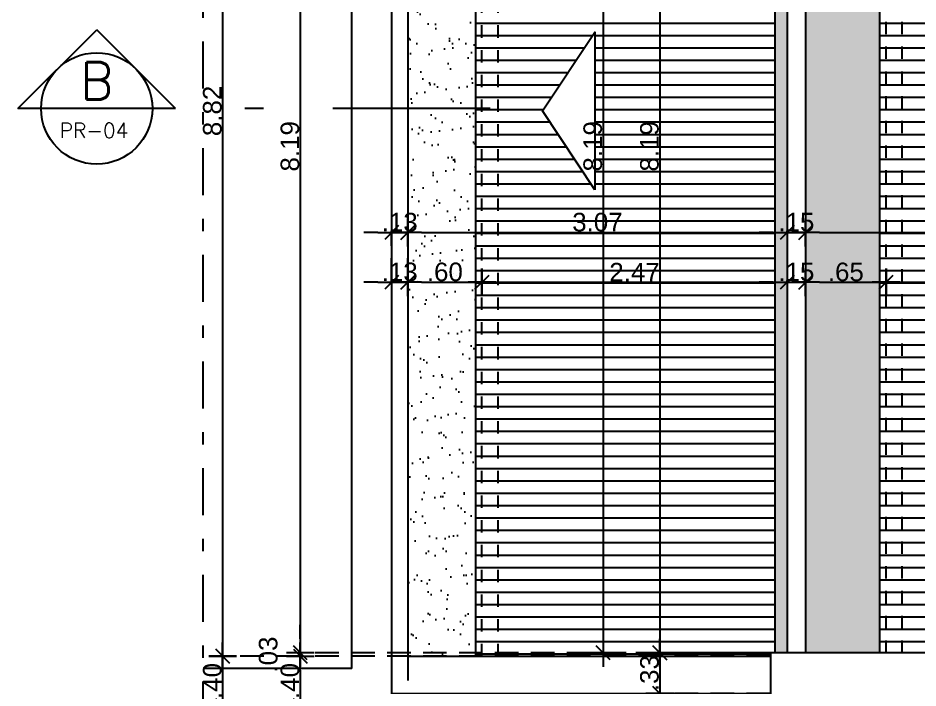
# Model space of a CAD drawing. Header units: millimetres. Extents: x 1999 to 2304, y 1614 to 1800.
# Drawn here: x 2055.09 to 2062.36, y 1625.53 to 1630.94 of the extents above; entities that cross this region are included whole.
import ezdxf
from ezdxf.enums import TextEntityAlignment as Align

# ---------------------------------------------------------------- set-up
doc = ezdxf.new("R2010")
doc.units = ezdxf.units.MM
doc.header["$LTSCALE"] = 0.03
doc.header["$PDMODE"] = 34
doc.linetypes.add('DASHDOT', pattern=[25.4, 12.7, -6.35, 0, -6.35])
doc.linetypes.add('HIDDEN', pattern=[9.525, 6.35, -3.175])
for name, color, linetype in [('COTA', 250, 'Continuous'), ('PL09', 9, 'Continuous'), ('PL250', 250, 'Continuous'), ('PL251', 251, 'Continuous'), ('PL3', 3, 'Continuous'), ('PL4', 4, 'Continuous'), ('PL5', 5, 'Continuous'), ('PL6', 6, 'Continuous'), ('Projeção', 250, 'HIDDEN'), ('Texto', 4, 'Continuous')]:
    doc.layers.add(name, color=color, linetype=linetype)
doc.styles.add('COTA75', font='ROMANS.SHX', dxfattribs={"height": 0.12})
doc.styles.get("Standard").update_dxf_attribs({"font": 'arial.ttf'})
doc.styles.add('TIT75', font='ROMANS.SHX', dxfattribs={"height": 0.2})
doc.dimstyles.new('TICK01', dxfattribs={"dimscale": 0, "dimtxt": 2, "dimasz": 1.5, "dimexe": 0.18, "dimexo": 0.06, "dimgap": 0.09, "dimtad": 1, "dimzin": 4, "dimdsep": 46, "dimtxsty": 'Standard', "dimblk": 'TICK1', "dimcen": 0.09, "dimclrd": 256, "dimclre": 256, "dimclrt": 4, "dimaunit": 1, "dimadec": 0, "dimazin": 0, "dimtfac": 1, "dimtix": 1, "dimtmove": 2, "dimatfit": 3, "dimldrblk": 'TICK1', "dimfxl": 1, "dimtolj": 1, "dimtzin": 12, "dimarcsym": 0})
pattern_1 = [(0, (0, 0), (0, 0.1), [])]

# ---------------------------------------------------------------- blocks, each defined once
blk = doc.blocks.new('TICK1')
for p, q in [((0, 1), (0, -1)), ((-1, 0), (1, 0)), ((0.5, 0.5), (-0.5, -0.5))]:
    blk.add_line(p, q)
blk = doc.blocks.new('*D82')
at = {"layer": 'COTA', "lineweight": -2}
for p, q in [((2057.9966, 1628.8041), (2057.8841, 1628.8041)), ((2058.1091, 1628.8041), (2058.2391, 1628.8041)), ((2058.3516, 1628.8041), (2058.4641, 1628.8041))]:
    blk.add_line(p, q, dxfattribs=at)
at = {"layer": 'COTA', "linetype": 'HIDDEN', "lineweight": -2}
for p, q in [((2058.1091, 1628.8086), (2058.1091, 1628.8176)), ((2058.2391, 1628.8086), (2058.2391, 1628.8176))]:
    blk.add_line(p, q, dxfattribs=at)
at = {"layer": 'DEFPOINTS', "color": 0}
for p in [(2058.1091, 1628.8041), (2058.2391, 1628.8041), (2058.2391, 1628.8041)]:
    blk.add_point(p, dxfattribs=at)
at = {"layer": 'COTA', "lineweight": -2, "xscale": 0.112499999905691, "yscale": 0.112499999905691, "zscale": 0.112499999905691}
blk.add_blockref('TICK1', (2058.1091, 1628.8041), dxfattribs=at)
at = {"layer": 'COTA', "lineweight": -2, "xscale": 0.112499999905691, "yscale": 0.112499999905691, "zscale": 0.112499999905691, "rotation": 180}
blk.add_blockref('TICK1', (2058.2391, 1628.8041), dxfattribs=at)
at = {"layer": 'COTA', "color": 4, "insert": (2058.1741, 1628.8874), "char_height": 0.15, "attachment_point": 5}
blk.add_mtext('\\A1;.13', dxfattribs=at)
blk = doc.blocks.new('*D83')
at = {"layer": 'COTA', "linetype": 'HIDDEN', "lineweight": -2}
for p, q in [((2058.2391, 1628.8086), (2058.2391, 1628.8176)), ((2058.8391, 1628.8086), (2058.8391, 1628.8176))]:
    blk.add_line(p, q, dxfattribs=at)
at = {"layer": 'COTA', "lineweight": -2}
blk.add_line((2058.3516, 1628.8041), (2058.7266, 1628.8041), dxfattribs=at)
at = {"layer": 'DEFPOINTS', "color": 0}
for p in [(2058.2391, 1628.8041), (2058.8391, 1628.8041), (2058.8391, 1628.8041)]:
    blk.add_point(p, dxfattribs=at)
at = {"layer": 'COTA', "lineweight": -2, "xscale": 0.112499999905691, "yscale": 0.112499999905691, "zscale": 0.112499999905691, "rotation": 180}
blk.add_blockref('TICK1', (2058.2391, 1628.8041), dxfattribs=at)
at = {"layer": 'COTA', "lineweight": -2, "xscale": 0.112499999905691, "yscale": 0.112499999905691, "zscale": 0.112499999905691}
blk.add_blockref('TICK1', (2058.8391, 1628.8041), dxfattribs=at)
at = {"layer": 'COTA', "color": 4, "insert": (2058.5391, 1628.8874), "char_height": 0.15, "attachment_point": 5}
blk.add_mtext('\\A1;.60', dxfattribs=at)
blk = doc.blocks.new('*D84')
at = {"layer": 'COTA', "linetype": 'HIDDEN', "lineweight": -2}
for p, q in [((2058.8391, 1628.8086), (2058.8391, 1628.8176)), ((2061.3061, 1628.8086), (2061.3061, 1628.8176))]:
    blk.add_line(p, q, dxfattribs=at)
at = {"layer": 'COTA', "lineweight": -2}
blk.add_line((2058.9516, 1628.8041), (2061.1936, 1628.8041), dxfattribs=at)
at = {"layer": 'DEFPOINTS', "color": 0}
for p in [(2058.8391, 1628.8041), (2061.3061, 1628.8041), (2061.3061, 1628.8041)]:
    blk.add_point(p, dxfattribs=at)
at = {"layer": 'COTA', "lineweight": -2, "xscale": 0.112499999905691, "yscale": 0.112499999905691, "zscale": 0.112499999905691, "rotation": 180}
blk.add_blockref('TICK1', (2058.8391, 1628.8041), dxfattribs=at)
at = {"layer": 'COTA', "lineweight": -2, "xscale": 0.112499999905691, "yscale": 0.112499999905691, "zscale": 0.112499999905691}
blk.add_blockref('TICK1', (2061.3061, 1628.8041), dxfattribs=at)
at = {"layer": 'COTA', "color": 4, "insert": (2060.0726, 1628.8861), "char_height": 0.15, "attachment_point": 5}
blk.add_mtext('\\A1;2.47', dxfattribs=at)
blk = doc.blocks.new('*D85')
at = {"layer": 'COTA', "lineweight": -2}
for p, q in [((2061.1936, 1628.8041), (2061.0811, 1628.8041)), ((2061.3061, 1628.8041), (2061.4561, 1628.8041)), ((2061.5686, 1628.8041), (2061.6811, 1628.8041))]:
    blk.add_line(p, q, dxfattribs=at)
at = {"layer": 'COTA', "linetype": 'HIDDEN', "lineweight": -2}
for p, q in [((2061.3061, 1628.8086), (2061.3061, 1628.8176)), ((2061.4561, 1628.8086), (2061.4561, 1628.8176))]:
    blk.add_line(p, q, dxfattribs=at)
at = {"layer": 'DEFPOINTS', "color": 0}
for p in [(2061.3061, 1628.8041), (2061.4561, 1628.8041), (2061.4561, 1628.8041)]:
    blk.add_point(p, dxfattribs=at)
at = {"layer": 'COTA', "lineweight": -2, "xscale": 0.112499999905691, "yscale": 0.112499999905691, "zscale": 0.112499999905691}
blk.add_blockref('TICK1', (2061.3061, 1628.8041), dxfattribs=at)
at = {"layer": 'COTA', "lineweight": -2, "xscale": 0.112499999905691, "yscale": 0.112499999905691, "zscale": 0.112499999905691, "rotation": 180}
blk.add_blockref('TICK1', (2061.4561, 1628.8041), dxfattribs=at)
at = {"layer": 'COTA', "color": 4, "insert": (2061.3811, 1628.8874), "char_height": 0.15, "attachment_point": 5}
blk.add_mtext('\\A1;.15', dxfattribs=at)
blk = doc.blocks.new('*D86')
at = {"layer": 'COTA', "linetype": 'HIDDEN', "lineweight": -2}
for p, q in [((2061.4561, 1628.8086), (2061.4561, 1628.8176)), ((2062.1061, 1628.8086), (2062.1061, 1628.8176))]:
    blk.add_line(p, q, dxfattribs=at)
at = {"layer": 'COTA', "lineweight": -2}
blk.add_line((2061.5686, 1628.8041), (2061.9936, 1628.8041), dxfattribs=at)
at = {"layer": 'DEFPOINTS', "color": 0}
for p in [(2061.4561, 1628.8041), (2062.1061, 1628.8041), (2062.1061, 1628.8041)]:
    blk.add_point(p, dxfattribs=at)
at = {"layer": 'COTA', "lineweight": -2, "xscale": 0.112499999905691, "yscale": 0.112499999905691, "zscale": 0.112499999905691, "rotation": 180}
blk.add_blockref('TICK1', (2061.4561, 1628.8041), dxfattribs=at)
at = {"layer": 'COTA', "lineweight": -2, "xscale": 0.112499999905691, "yscale": 0.112499999905691, "zscale": 0.112499999905691}
blk.add_blockref('TICK1', (2062.1061, 1628.8041), dxfattribs=at)
at = {"layer": 'COTA', "color": 4, "insert": (2061.7811, 1628.8874), "char_height": 0.15, "attachment_point": 5}
blk.add_mtext('\\A1;.65', dxfattribs=at)
blk = doc.blocks.new('*D87')
at = {"layer": 'COTA', "linetype": 'HIDDEN', "lineweight": -2}
for p, q in [((2062.1061, 1628.8086), (2062.1061, 1628.8176)), ((2064.8321, 1628.8086), (2064.8321, 1628.8176))]:
    blk.add_line(p, q, dxfattribs=at)
at = {"layer": 'COTA', "lineweight": -2}
blk.add_line((2062.2186, 1628.8041), (2064.7196, 1628.8041), dxfattribs=at)
at = {"layer": 'DEFPOINTS', "color": 0}
for p in [(2062.1061, 1628.8041), (2064.8321, 1628.8041), (2064.8321, 1628.8041)]:
    blk.add_point(p, dxfattribs=at)
at = {"layer": 'COTA', "lineweight": -2, "xscale": 0.112499999905691, "yscale": 0.112499999905691, "zscale": 0.112499999905691, "rotation": 180}
blk.add_blockref('TICK1', (2062.1061, 1628.8041), dxfattribs=at)
at = {"layer": 'COTA', "lineweight": -2, "xscale": 0.112499999905691, "yscale": 0.112499999905691, "zscale": 0.112499999905691}
blk.add_blockref('TICK1', (2064.8321, 1628.8041), dxfattribs=at)
at = {"layer": 'COTA', "color": 4, "insert": (2063.4691, 1628.8874), "char_height": 0.15, "attachment_point": 5}
blk.add_mtext('\\A1;2.73', dxfattribs=at)
blk = doc.blocks.new('*D98')
at = {"layer": 'COTA', "lineweight": -2}
for p, q in [((2057.9966, 1629.2065), (2057.8841, 1629.2065)), ((2058.1091, 1629.2065), (2058.2391, 1629.2065)), ((2058.3516, 1629.2065), (2058.4641, 1629.2065))]:
    blk.add_line(p, q, dxfattribs=at)
at = {"layer": 'COTA', "linetype": 'HIDDEN', "lineweight": -2}
for p, q in [((2058.1091, 1628.8086), (2058.1091, 1629.22)), ((2058.2391, 1628.8086), (2058.2391, 1629.22))]:
    blk.add_line(p, q, dxfattribs=at)
at = {"layer": 'DEFPOINTS', "color": 0}
for p in [(2058.2391, 1629.2065), (2058.1091, 1628.8041), (2058.2391, 1628.8041)]:
    blk.add_point(p, dxfattribs=at)
at = {"layer": 'COTA', "lineweight": -2, "xscale": 0.112499999905691, "yscale": 0.112499999905691, "zscale": 0.112499999905691}
blk.add_blockref('TICK1', (2058.1091, 1629.2065), dxfattribs=at)
at = {"layer": 'COTA', "lineweight": -2, "xscale": 0.112499999905691, "yscale": 0.112499999905691, "zscale": 0.112499999905691, "rotation": 180}
blk.add_blockref('TICK1', (2058.2391, 1629.2065), dxfattribs=at)
at = {"layer": 'COTA', "color": 4, "insert": (2058.1741, 1629.2898), "char_height": 0.15, "attachment_point": 5}
blk.add_mtext('\\A1;.13', dxfattribs=at)
blk = doc.blocks.new('*D99')
at = {"layer": 'COTA', "linetype": 'HIDDEN', "lineweight": -2}
for p, q in [((2058.2391, 1628.8086), (2058.2391, 1629.22)), ((2061.3061, 1629.211), (2061.3061, 1629.22))]:
    blk.add_line(p, q, dxfattribs=at)
at = {"layer": 'COTA', "lineweight": -2}
blk.add_line((2058.3516, 1629.2065), (2061.1936, 1629.2065), dxfattribs=at)
at = {"layer": 'DEFPOINTS', "color": 0}
for p in [(2061.3061, 1629.2065), (2061.3061, 1629.2065), (2058.2391, 1628.8041)]:
    blk.add_point(p, dxfattribs=at)
at = {"layer": 'COTA', "lineweight": -2, "xscale": 0.112499999905691, "yscale": 0.112499999905691, "zscale": 0.112499999905691, "rotation": 180}
blk.add_blockref('TICK1', (2058.2391, 1629.2065), dxfattribs=at)
at = {"layer": 'COTA', "lineweight": -2, "xscale": 0.112499999905691, "yscale": 0.112499999905691, "zscale": 0.112499999905691}
blk.add_blockref('TICK1', (2061.3061, 1629.2065), dxfattribs=at)
at = {"layer": 'COTA', "color": 4, "insert": (2059.7726, 1629.2898), "char_height": 0.15, "attachment_point": 5}
blk.add_mtext('\\A1;3.07', dxfattribs=at)
blk = doc.blocks.new('*D100')
at = {"layer": 'COTA', "lineweight": -2}
for p, q in [((2061.1936, 1629.2065), (2061.0811, 1629.2065)), ((2061.3061, 1629.2065), (2061.4561, 1629.2065)), ((2061.5686, 1629.2065), (2061.6811, 1629.2065))]:
    blk.add_line(p, q, dxfattribs=at)
at = {"layer": 'COTA', "linetype": 'HIDDEN', "lineweight": -2}
for p, q in [((2061.3061, 1629.211), (2061.3061, 1629.22)), ((2061.4561, 1629.211), (2061.4561, 1629.22))]:
    blk.add_line(p, q, dxfattribs=at)
at = {"layer": 'DEFPOINTS', "color": 0}
for p in [(2061.3061, 1629.2065), (2061.4561, 1629.2065), (2061.4561, 1629.2065)]:
    blk.add_point(p, dxfattribs=at)
at = {"layer": 'COTA', "lineweight": -2, "xscale": 0.112499999905691, "yscale": 0.112499999905691, "zscale": 0.112499999905691}
blk.add_blockref('TICK1', (2061.3061, 1629.2065), dxfattribs=at)
at = {"layer": 'COTA', "lineweight": -2, "xscale": 0.112499999905691, "yscale": 0.112499999905691, "zscale": 0.112499999905691, "rotation": 180}
blk.add_blockref('TICK1', (2061.4561, 1629.2065), dxfattribs=at)
at = {"layer": 'COTA', "color": 4, "insert": (2061.3811, 1629.2898), "char_height": 0.15, "attachment_point": 5}
blk.add_mtext('\\A1;.15', dxfattribs=at)
blk = doc.blocks.new('*D101')
at = {"layer": 'COTA', "linetype": 'HIDDEN', "lineweight": -2}
for p, q in [((2061.4561, 1629.211), (2061.4561, 1629.22)), ((2068.3101, 1629.211), (2068.3101, 1629.22))]:
    blk.add_line(p, q, dxfattribs=at)
at = {"layer": 'COTA', "lineweight": -2}
blk.add_line((2061.5686, 1629.2065), (2068.1976, 1629.2065), dxfattribs=at)
at = {"layer": 'DEFPOINTS', "color": 0}
for p in [(2061.4561, 1629.2065), (2068.3101, 1629.2065), (2068.3101, 1629.2065)]:
    blk.add_point(p, dxfattribs=at)
at = {"layer": 'COTA', "lineweight": -2, "xscale": 0.112499999905691, "yscale": 0.112499999905691, "zscale": 0.112499999905691, "rotation": 180}
blk.add_blockref('TICK1', (2061.4561, 1629.2065), dxfattribs=at)
at = {"layer": 'COTA', "lineweight": -2, "xscale": 0.112499999905691, "yscale": 0.112499999905691, "zscale": 0.112499999905691}
blk.add_blockref('TICK1', (2068.3101, 1629.2065), dxfattribs=at)
at = {"layer": 'COTA', "color": 4, "insert": (2064.8831, 1629.2898), "char_height": 0.15, "attachment_point": 5}
blk.add_mtext('\\A1;6.85', dxfattribs=at)
blk = doc.blocks.new('*D103')
at = {"layer": 'COTA', "linetype": 'HIDDEN', "lineweight": -2}
for p, q in [((2058.2391, 1625.7769), (2058.2391, 1625.0466)), ((2058.1091, 1625.4769), (2058.1091, 1625.0466))]:
    blk.add_line(p, q, dxfattribs=at)
at = {"layer": 'COTA', "lineweight": -2}
for p, q in [((2057.9966, 1625.0601), (2057.8841, 1625.0601)), ((2058.1091, 1625.0601), (2058.2391, 1625.0601)), ((2058.3516, 1625.0601), (2058.4641, 1625.0601))]:
    blk.add_line(p, q, dxfattribs=at)
at = {"layer": 'DEFPOINTS', "color": 0}
for p in [(2058.2391, 1625.7814), (2058.1091, 1625.4814), (2058.2391, 1625.0601)]:
    blk.add_point(p, dxfattribs=at)
at = {"layer": 'COTA', "lineweight": -2, "xscale": 0.112499999905691, "yscale": 0.112499999905691, "zscale": 0.112499999905691}
blk.add_blockref('TICK1', (2058.1091, 1625.0601), dxfattribs=at)
at = {"layer": 'COTA', "lineweight": -2, "xscale": 0.112499999905691, "yscale": 0.112499999905691, "zscale": 0.112499999905691, "rotation": 180}
blk.add_blockref('TICK1', (2058.2391, 1625.0601), dxfattribs=at)
at = {"layer": 'COTA', "color": 4, "insert": (2058.1741, 1625.1435), "char_height": 0.15, "attachment_point": 5}
blk.add_mtext('\\A1;.13', dxfattribs=at)
blk = doc.blocks.new('*D104')
at = {"layer": 'COTA', "linetype": 'HIDDEN', "lineweight": -2}
for p, q in [((2058.2391, 1625.7769), (2058.2391, 1625.0466)), ((2061.1726, 1625.3769), (2061.1726, 1625.0466))]:
    blk.add_line(p, q, dxfattribs=at)
at = {"layer": 'COTA', "lineweight": -2}
blk.add_line((2058.3516, 1625.0601), (2061.0601, 1625.0601), dxfattribs=at)
at = {"layer": 'DEFPOINTS', "color": 0}
for p in [(2058.2391, 1625.7814), (2061.1726, 1625.3814), (2061.1726, 1625.0601)]:
    blk.add_point(p, dxfattribs=at)
at = {"layer": 'COTA', "lineweight": -2, "xscale": 0.112499999905691, "yscale": 0.112499999905691, "zscale": 0.112499999905691, "rotation": 180}
blk.add_blockref('TICK1', (2058.2391, 1625.0601), dxfattribs=at)
at = {"layer": 'COTA', "lineweight": -2, "xscale": 0.112499999905691, "yscale": 0.112499999905691, "zscale": 0.112499999905691}
blk.add_blockref('TICK1', (2061.1726, 1625.0601), dxfattribs=at)
at = {"layer": 'COTA', "color": 4, "insert": (2059.7058, 1625.1435), "char_height": 0.15, "attachment_point": 5}
blk.add_mtext('\\A1;2.93', dxfattribs=at)
blk = doc.blocks.new('*D152')
at = {"layer": 'COTA', "linetype": 'HIDDEN', "lineweight": -2}
for p, q in [((2060.7016, 1633.9974), (2057.357, 1633.9974)), ((2061.1681, 1625.8094), (2057.357, 1625.8094))]:
    blk.add_line(p, q, dxfattribs=at)
at = {"layer": 'COTA', "lineweight": -2}
blk.add_line((2057.3705, 1633.8849), (2057.3705, 1625.9219), dxfattribs=at)
at = {"layer": 'DEFPOINTS', "color": 0}
for p in [(2060.7061, 1633.9974), (2057.3705, 1625.8094), (2061.1726, 1625.8094)]:
    blk.add_point(p, dxfattribs=at)
at = {"layer": 'COTA', "lineweight": -2, "xscale": 0.112499999905691, "yscale": 0.112499999905691, "zscale": 0.112499999905691}
for p, rotation in [((2057.3705, 1633.9974), 90), ((2057.3705, 1625.8094), 270)]:
    blk.add_blockref('TICK1', p, dxfattribs=dict(at, rotation=rotation))
at = {"layer": 'COTA', "color": 4, "insert": (2057.2872, 1629.9034), "char_height": 0.15, "attachment_point": 5, "rotation": 90}
blk.add_mtext('\\A1;8.19', dxfattribs=at)
blk = doc.blocks.new('*D153')
at = {"layer": 'COTA', "lineweight": -2}
for p, q in [((2057.3705, 1625.9219), (2057.3705, 1626.0344)), ((2057.3705, 1625.8094), (2057.3705, 1625.7814)), ((2057.3705, 1625.6689), (2057.3705, 1625.5564))]:
    blk.add_line(p, q, dxfattribs=at)
at = {"layer": 'COTA', "linetype": 'HIDDEN', "lineweight": -2}
for p, q in [((2061.1681, 1625.8094), (2057.357, 1625.8094)), ((2061.1681, 1625.7814), (2057.357, 1625.7814))]:
    blk.add_line(p, q, dxfattribs=at)
at = {"layer": 'DEFPOINTS', "color": 0}
for p in [(2057.3705, 1625.7814), (2061.1726, 1625.8094), (2061.1726, 1625.7814)]:
    blk.add_point(p, dxfattribs=at)
at = {"layer": 'COTA', "lineweight": -2, "xscale": 0.112499999905691, "yscale": 0.112499999905691, "zscale": 0.112499999905691}
for p, rotation in [((2057.3705, 1625.8094), 270), ((2057.3705, 1625.7814), 90)]:
    blk.add_blockref('TICK1', p, dxfattribs=dict(at, rotation=rotation))
at = {"layer": 'COTA', "color": 4, "insert": (2057.1113, 1625.7954), "char_height": 0.15, "attachment_point": 5, "rotation": 90}
blk.add_mtext('\\A1;.03', dxfattribs=at)
blk = doc.blocks.new('*D154')
at = {"layer": 'COTA', "linetype": 'HIDDEN', "lineweight": -2}
for p, q in [((2061.1681, 1625.7814), (2057.357, 1625.7814)), ((2057.366, 1625.3814), (2057.357, 1625.3814))]:
    blk.add_line(p, q, dxfattribs=at)
at = {"layer": 'COTA', "lineweight": -2}
blk.add_line((2057.3705, 1625.6689), (2057.3705, 1625.4939), dxfattribs=at)
at = {"layer": 'DEFPOINTS', "color": 0}
for p in [(2061.1726, 1625.7814), (2057.3705, 1625.3814), (2057.3705, 1625.3814)]:
    blk.add_point(p, dxfattribs=at)
at = {"layer": 'COTA', "lineweight": -2, "xscale": 0.112499999905691, "yscale": 0.112499999905691, "zscale": 0.112499999905691}
for p, rotation in [((2057.3705, 1625.7814), 90), ((2057.3705, 1625.3814), 270)]:
    blk.add_blockref('TICK1', p, dxfattribs=dict(at, rotation=rotation))
at = {"layer": 'COTA', "color": 4, "insert": (2057.2872, 1625.5814), "char_height": 0.15, "attachment_point": 5, "rotation": 90}
blk.add_mtext('\\A1;.40', dxfattribs=at)
blk = doc.blocks.new('*D157')
at = {"layer": 'COTA', "linetype": 'HIDDEN', "lineweight": -2}
for p, q in [((2057.366, 1634.5974), (2056.7293, 1634.5974)), ((2057.366, 1625.7814), (2056.7293, 1625.7814))]:
    blk.add_line(p, q, dxfattribs=at)
at = {"layer": 'COTA', "lineweight": -2}
blk.add_line((2056.7428, 1634.4849), (2056.7428, 1625.8939), dxfattribs=at)
at = {"layer": 'DEFPOINTS', "color": 0}
for p in [(2057.3705, 1634.5974), (2056.7428, 1625.7814), (2057.3705, 1625.7814)]:
    blk.add_point(p, dxfattribs=at)
at = {"layer": 'COTA', "lineweight": -2, "xscale": 0.112499999905691, "yscale": 0.112499999905691, "zscale": 0.112499999905691}
for p, rotation in [((2056.7428, 1634.5974), 90), ((2056.7428, 1625.7814), 270)]:
    blk.add_blockref('TICK1', p, dxfattribs=dict(at, rotation=rotation))
at = {"layer": 'COTA', "color": 4, "insert": (2056.6595, 1630.1894), "char_height": 0.15, "attachment_point": 5, "rotation": 90}
blk.add_mtext('\\A1;8.82', dxfattribs=at)
blk = doc.blocks.new('*D158')
at = {"layer": 'COTA', "linetype": 'HIDDEN', "lineweight": -2}
for p, q in [((2057.366, 1625.7814), (2056.7293, 1625.7814)), ((2057.366, 1625.3814), (2056.7293, 1625.3814))]:
    blk.add_line(p, q, dxfattribs=at)
at = {"layer": 'COTA', "lineweight": -2}
blk.add_line((2056.7428, 1625.6689), (2056.7428, 1625.4939), dxfattribs=at)
at = {"layer": 'DEFPOINTS', "color": 0}
for p in [(2057.3705, 1625.7814), (2056.7428, 1625.3814), (2057.3705, 1625.3814)]:
    blk.add_point(p, dxfattribs=at)
at = {"layer": 'COTA', "lineweight": -2, "xscale": 0.112499999905691, "yscale": 0.112499999905691, "zscale": 0.112499999905691}
for p, rotation in [((2056.7428, 1625.7814), 90), ((2056.7428, 1625.3814), 270)]:
    blk.add_blockref('TICK1', p, dxfattribs=dict(at, rotation=rotation))
at = {"layer": 'COTA', "color": 4, "insert": (2056.6595, 1625.5814), "char_height": 0.15, "attachment_point": 5, "rotation": 90}
blk.add_mtext('\\A1;.40', dxfattribs=at)
blk = doc.blocks.new('*D164')
at = {"layer": 'COTA', "linetype": 'HIDDEN', "lineweight": -2}
for p, q in [((2061.3016, 1633.9974), (2060.2637, 1633.9974)), ((2061.3016, 1625.8094), (2060.2637, 1625.8094))]:
    blk.add_line(p, q, dxfattribs=at)
at = {"layer": 'COTA', "lineweight": -2}
blk.add_line((2060.2772, 1633.8849), (2060.2772, 1625.9219), dxfattribs=at)
at = {"layer": 'DEFPOINTS', "color": 0}
for p in [(2061.3061, 1633.9974), (2060.2772, 1625.8094), (2061.3061, 1625.8094)]:
    blk.add_point(p, dxfattribs=at)
at = {"layer": 'COTA', "lineweight": -2, "xscale": 0.112499999905691, "yscale": 0.112499999905691, "zscale": 0.112499999905691}
for p, rotation in [((2060.2772, 1633.9974), 90), ((2060.2772, 1625.8094), 270)]:
    blk.add_blockref('TICK1', p, dxfattribs=dict(at, rotation=rotation))
at = {"layer": 'COTA', "color": 4, "insert": (2060.1939, 1629.9034), "char_height": 0.15, "attachment_point": 5, "rotation": 90}
blk.add_mtext('\\A1;8.19', dxfattribs=at)
blk = doc.blocks.new('*D165')
at = {"layer": 'COTA', "linetype": 'HIDDEN', "lineweight": -2}
for p, q in [((2061.3016, 1625.8094), (2060.2637, 1625.8094)), ((2061.1681, 1625.4814), (2060.2637, 1625.4814))]:
    blk.add_line(p, q, dxfattribs=at)
at = {"layer": 'COTA', "lineweight": -2}
blk.add_line((2060.2772, 1625.6969), (2060.2772, 1625.5939), dxfattribs=at)
at = {"layer": 'DEFPOINTS', "color": 0}
for p in [(2061.3061, 1625.8094), (2060.2772, 1625.4814), (2061.1726, 1625.4814)]:
    blk.add_point(p, dxfattribs=at)
at = {"layer": 'COTA', "lineweight": -2, "xscale": 0.112499999905691, "yscale": 0.112499999905691, "zscale": 0.112499999905691}
for p, rotation in [((2060.2772, 1625.8094), 90), ((2060.2772, 1625.4814), 270)]:
    blk.add_blockref('TICK1', p, dxfattribs=dict(at, rotation=rotation))
at = {"layer": 'COTA', "color": 4, "insert": (2060.1939, 1625.6454), "char_height": 0.15, "attachment_point": 5, "rotation": 90}
blk.add_mtext('\\A1;.33', dxfattribs=at)
blk = doc.blocks.new('*D167')
at = {"layer": 'COTA', "linetype": 'HIDDEN', "lineweight": -2}
for p, q in [((2060.2727, 1633.9974), (2059.8052, 1633.9974)), ((2060.2727, 1625.8094), (2059.8052, 1625.8094))]:
    blk.add_line(p, q, dxfattribs=at)
at = {"layer": 'COTA', "lineweight": -2}
blk.add_line((2059.8187, 1633.8849), (2059.8187, 1625.9219), dxfattribs=at)
at = {"layer": 'DEFPOINTS', "color": 0}
for p in [(2060.2772, 1633.9974), (2059.8187, 1625.8094), (2060.2772, 1625.8094)]:
    blk.add_point(p, dxfattribs=at)
at = {"layer": 'COTA', "lineweight": -2, "xscale": 0.112499999905691, "yscale": 0.112499999905691, "zscale": 0.112499999905691}
for p, rotation in [((2059.8187, 1633.9974), 90), ((2059.8187, 1625.8094), 270)]:
    blk.add_blockref('TICK1', p, dxfattribs=dict(at, rotation=rotation))
at = {"layer": 'COTA', "color": 4, "insert": (2059.7354, 1629.9034), "char_height": 0.15, "attachment_point": 5, "rotation": 90}
blk.add_mtext('\\A1;8.19', dxfattribs=at)
blk = doc.blocks.new('CORTE75')
at = {"layer": 'PL3'}
for p, q in [((-0.6364, 0), (0, 0.6364)), ((0.6364, 0), (0, 0.6364)), ((0.6364, 0), (-0.6364, 0)), ((1.3478, 0), (1.1978, 0)), ((3.182, 0), (1.9092, 0))]:
    blk.add_line(p, q, dxfattribs=at)
blk.add_circle((0, 0), 0.45, dxfattribs=at)

msp = doc.modelspace()

# ---------------------------------------------------------------- hatches: boundary and pattern name
at = {"layer": 'PL09'}
h = msp.add_hatch(color=256, dxfattribs=at)
h.dxf.hatch_style = 1
h.paths.add_polyline_path([(2061.3061, 1633.9974), (2060.7061, 1633.9974), (2060.7061, 1634.5974), (2060.6061, 1634.5974), (2060.6061, 1633.8974), (2061.2061, 1633.8974), (2061.2061, 1625.8094), (2061.3061, 1625.8094)])
at = {"layer": 'PL250'}
h = msp.add_hatch(dxfattribs=at)
h.set_pattern_fill('_USER', color=256, scale=0.1, pattern_type=0)
h.set_pattern_definition(pattern_1)
h.paths.add_polyline_path([(2064.5321, 1637.8434), (2061.4561, 1637.8434), (2061.4561, 1634.7474), (2062.0561, 1634.7474), (2062.0561, 1625.8094), (2063.4331, 1625.8094), (2063.4331, 1625.7814), (2064.5321, 1625.7814)])
h.paths.add_polyline_path([(2063.1719, 1632.4876), (2063.1719, 1631.2145), (2062.7476, 1631.8511)], flags=16)
h.paths.add_polyline_path([(2066.4922, 1631.2145), (2066.4922, 1632.4876), (2066.9166, 1631.8511)], flags=16)
h.paths.add_polyline_path([(2067.7101, 1637.8434), (2064.5321, 1637.8434), (2064.5321, 1625.7814), (2067.7101, 1625.7814)])
h = msp.add_hatch(dxfattribs=at)
h.set_pattern_fill('_USER', color=256, scale=0.1, pattern_type=0)
h.set_pattern_definition(pattern_1)
h.paths.add_polyline_path([(2059.7522, 1630.8259), (2059.7522, 1629.5529), (2059.3279, 1630.1894)], flags=16)
h.paths.add_polyline_path([(2060.6061, 1634.1274), (2060.6061, 1634.5974), (2058.7891, 1634.5974), (2058.7891, 1634.1274)])
h.paths.add_polyline_path([(2061.2061, 1625.8094), (2061.2061, 1633.8974), (2060.6061, 1633.8974), (2060.6061, 1634.1274), (2058.7891, 1634.1274), (2058.7891, 1625.7814), (2061.1726, 1625.7814), (2061.1726, 1625.8094)])
at = {"layer": 'PL251'}
h = msp.add_hatch(dxfattribs=at)
h.set_pattern_fill('AR-SAND', color=256, scale=0.005, angle=180, style=0)
h.paths.add_polyline_path([(2062.0561, 1634.7474), (2061.4561, 1634.7474), (2061.4561, 1637.8434), (2061.3061, 1637.8434), (2061.3061, 1634.1474), (2061.4561, 1634.1474), (2061.4561, 1625.8094), (2062.0561, 1625.8094)])
h.paths.add_polyline_path([(2061.3061, 1637.8434), (2060.8561, 1637.8434), (2060.8561, 1634.1474), (2061.3061, 1634.1474)])
h = msp.add_hatch(dxfattribs=at)
h.set_pattern_fill('AR-SAND', color=256, scale=0.005, angle=180, style=0)
h.paths.add_polyline_path([(2058.7891, 1634.1274), (2058.2391, 1634.1274), (2058.2391, 1625.7814), (2058.7891, 1625.7814)])
h.paths.add_polyline_path([(2058.7891, 1634.5974), (2058.2391, 1634.5974), (2058.2391, 1634.1274), (2058.7891, 1634.1274)])

# ---------------------------------------------------------------- linework, layer by layer
at = {"color": 5, "linetype": 'DASHDOT'}
msp.add_line((2056.5861, 1619.1634), (2056.5861, 1645.7994), dxfattribs=at)
at = {"layer": 'PL250'}
msp.add_lwpolyline([(2060.6061, 1634.5974), (2060.6061, 1633.8974), (2061.2061, 1633.8974), (2061.2061, 1625.8094)], dxfattribs=at)
msp.add_lwpolyline([(2059.7522, 1629.5529), (2059.3279, 1630.1894), (2059.7522, 1630.8259)], close=True, dxfattribs=at)
at = {"layer": 'PL4'}
msp.add_lwpolyline([(2063.4331, 1625.8094), (2061.1726, 1625.8094), (2061.1726, 1625.3814), (2063.4331, 1625.3814)], close=True, dxfattribs=at)
at = {"layer": 'PL5'}
for points in [[(2068.3581, 1641.9734), (2068.3581, 1643.2234), (2060.7061, 1643.2234), (2060.7061, 1633.9974), (2061.3061, 1633.9974), (2061.3061, 1625.8094)], [(2060.8561, 1637.8434), (2060.8561, 1634.1474), (2061.4561, 1634.1474), (2061.4561, 1625.8094)]]:
    msp.add_lwpolyline(points, dxfattribs=at)
at = {"layer": 'PL6'}
for p, q in [((2057.7861, 1625.6814), (2057.7861, 1645.7994)), ((2058.2391, 1634.5974), (2058.2391, 1625.7814)), ((2058.7891, 1625.7814), (2058.7891, 1634.5974)), ((2058.2391, 1625.7814), (2061.1726, 1625.7814)), ((2057.7861, 1625.6814), (2056.5861, 1625.6814))]:
    msp.add_line(p, q, dxfattribs=at)
for points in [[(2062.0561, 1625.8094), (2062.0561, 1634.7474), (2061.4561, 1634.7474), (2061.4561, 1637.8434)], [(2060.7061, 1634.7274), (2058.1091, 1634.7274), (2058.1091, 1625.4814), (2061.1726, 1625.4814)]]:
    msp.add_lwpolyline(points, dxfattribs=at)
at = {"layer": 'Projeção', "linetype": 'HIDDEN', "ltscale": 0.5}
for p, q in [((2058.8391, 1625.7814), (2058.8391, 1634.5974)), ((2058.9691, 1625.7814), (2058.9691, 1634.5974))]:
    msp.add_line(p, q, dxfattribs=at)
for points in [[(2062.1061, 1625.8094), (2062.1061, 1634.7974), (2061.5061, 1634.7974), (2061.5061, 1637.8434)], [(2062.2361, 1625.8094), (2062.2361, 1634.9274), (2061.6361, 1634.9274), (2061.6361, 1637.8434)]]:
    msp.add_lwpolyline(points, dxfattribs=at)

# ---------------------------------------------------------------- block references
at = {"layer": 'PL3'}
msp.add_blockref('CORTE75', (2055.7245, 1630.2092), dxfattribs=at)

# ---------------------------------------------------------------- texts
at = {"layer": 'Texto', "style": 'TIT75'}
msp.add_text('B', height=0.3, dxfattribs=at).set_placement((2055.7245, 1630.4325), align=Align.MIDDLE)
at = {"layer": 'Texto', "style": 'COTA75'}
msp.add_text('PR-04', height=0.12, dxfattribs=at).set_placement((2055.4248, 1629.972))

# ---------------------------------------------------------------- dimensions: what is measured, and where the dimension line sits
at = {"layer": 'COTA'}
for base, p1, p2, picture, middle in [((2056.7428, 1625.7814), (2057.3705, 1634.5974), (2057.3705, 1625.7814), '*D157', (2056.6595, 1630.1894)), ((2057.3705, 1625.8094), (2060.7061, 1633.9974), (2061.1726, 1625.8094), '*D152', (2057.2872, 1629.9034)), ((2059.8187, 1625.8094), (2060.2772, 1633.9974), (2060.2772, 1625.8094), '*D167', (2059.7354, 1629.9034)), ((2060.2772, 1625.8094), (2061.3061, 1633.9974), (2061.3061, 1625.8094), '*D164', (2060.1939, 1629.9034)), ((2060.2772, 1625.4814), (2061.3061, 1625.8094), (2061.1726, 1625.4814), '*D165', (2060.1939, 1625.6454)), ((2056.7428, 1625.3814), (2057.3705, 1625.7814), (2057.3705, 1625.3814), '*D158', (2056.6595, 1625.5814)), ((2057.3705, 1625.3814), (2061.1726, 1625.7814), (2057.3705, 1625.3814), '*D154', (2057.2872, 1625.5814))]:
    dim = msp.add_linear_dim(base=base, p1=p1, p2=p2, angle=90, dimstyle='TICK01', override={"dimscale": 0.075}, dxfattribs=at)
    dim.commit()
    dim.dimension.update_dxf_attribs({"geometry": picture, "text_midpoint": middle})
for base, p1, p2, picture, middle in [((2058.2391, 1629.2065), (2058.1091, 1628.8041), (2058.2391, 1628.8041), '*D98', (2058.1741, 1629.2898)), ((2061.3061, 1629.2065), (2058.2391, 1628.8041), (2061.3061, 1629.2065), '*D99', (2059.7726, 1629.2898)), ((2061.4561, 1629.2065), (2061.3061, 1629.2065), (2061.4561, 1629.2065), '*D100', (2061.3811, 1629.2898)), ((2068.3101, 1629.2065), (2061.4561, 1629.2065), (2068.3101, 1629.2065), '*D101', (2064.8831, 1629.2898)), ((2058.2391, 1628.8041), (2058.1091, 1628.8041), (2058.2391, 1628.8041), '*D82', (2058.1741, 1628.8874)), ((2058.8391, 1628.8041), (2058.2391, 1628.8041), (2058.8391, 1628.8041), '*D83', (2058.5391, 1628.8874)), ((2061.3061, 1628.8041), (2058.8391, 1628.8041), (2061.3061, 1628.8041), '*D84', (2060.0726, 1628.8861)), ((2061.4561, 1628.8041), (2061.3061, 1628.8041), (2061.4561, 1628.8041), '*D85', (2061.3811, 1628.8874)), ((2062.1061, 1628.8041), (2061.4561, 1628.8041), (2062.1061, 1628.8041), '*D86', (2061.7811, 1628.8874)), ((2064.8321, 1628.8041), (2062.1061, 1628.8041), (2064.8321, 1628.8041), '*D87', (2063.4691, 1628.8874)), ((2058.2391, 1625.0601), (2058.1091, 1625.4814), (2058.2391, 1625.7814), '*D103', (2058.1741, 1625.1435)), ((2061.1726, 1625.0601), (2058.2391, 1625.7814), (2061.1726, 1625.3814), '*D104', (2059.7058, 1625.1435))]:
    dim = msp.add_linear_dim(base=base, p1=p1, p2=p2, dimstyle='TICK01', override={"dimscale": 0.075}, dxfattribs=at)
    dim.commit()
    dim.dimension.update_dxf_attribs({"geometry": picture, "text_midpoint": middle})
dim = msp.add_linear_dim(base=(2057.3705, 1625.7814), p1=(2061.1726, 1625.8094), p2=(2061.1726, 1625.7814), angle=90, dimstyle='TICK01', override={"dimscale": 0.075}, dxfattribs=at)
dim.commit()
dim.dimension.update_dxf_attribs({"geometry": '*D153', "text_midpoint": (2057.1113, 1625.7954), "dimtype": 160})

doc.saveas('drawing.dxf')
